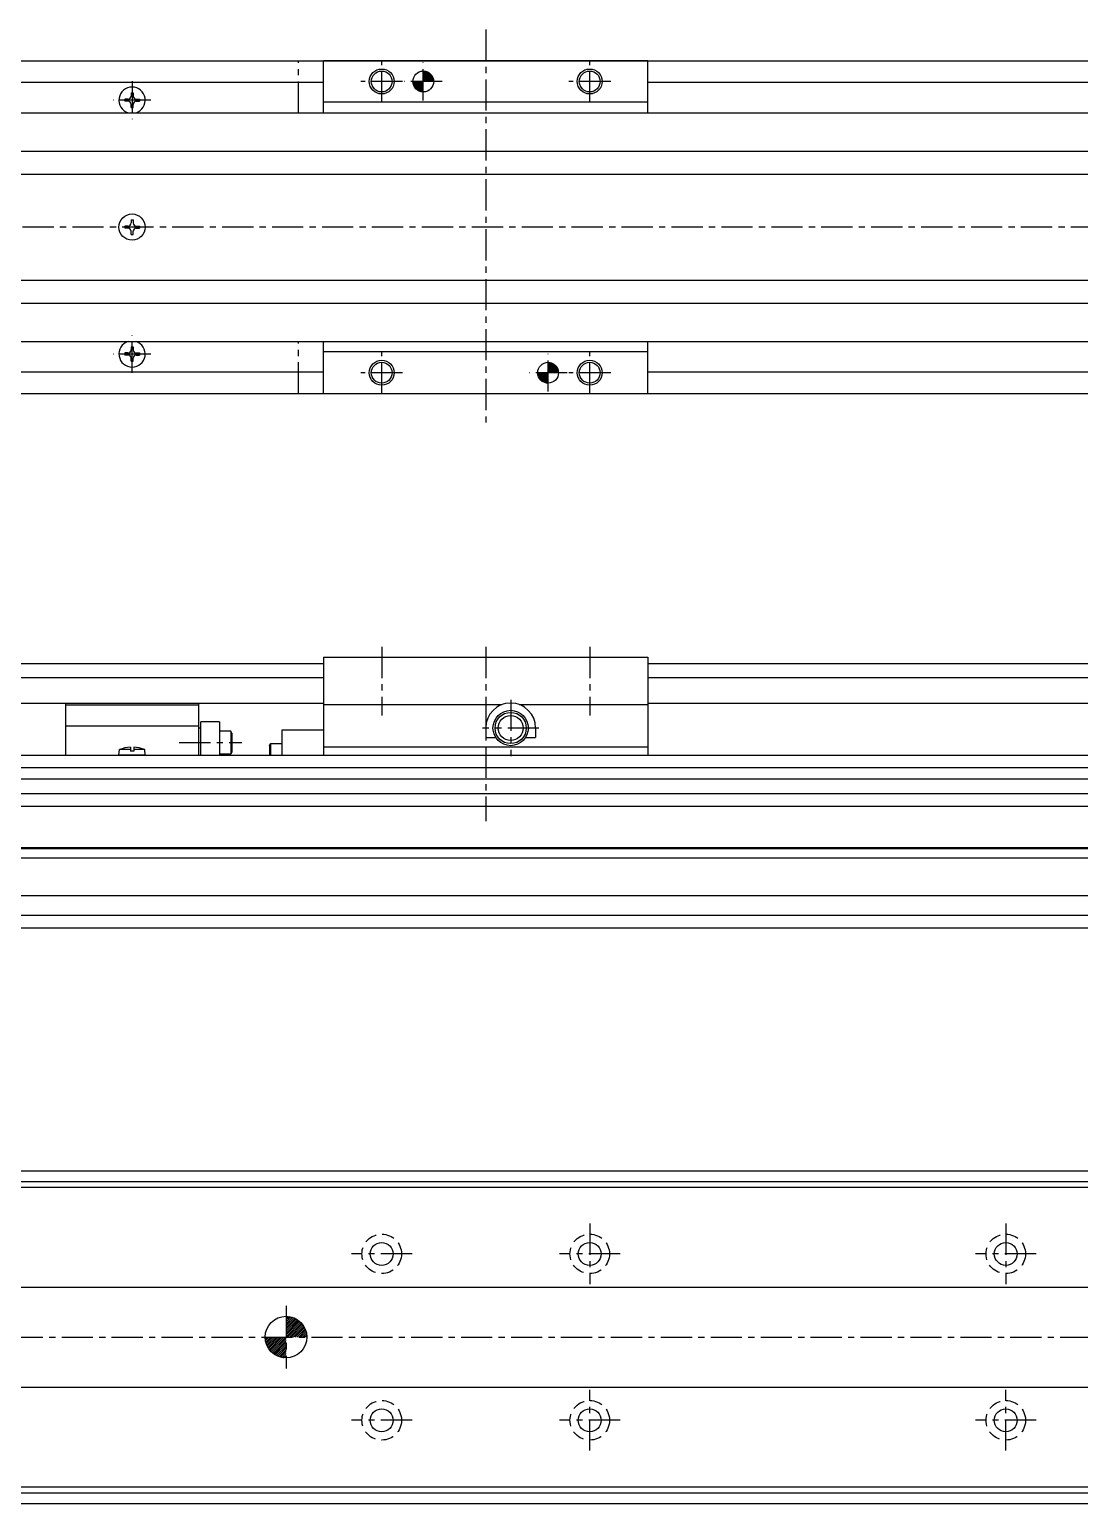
# Model space of a CAD drawing. Extents: x -241 to 803, y 102 to 503.
# Drawn here: x 40.8 to 293.2, y 148.9 to 503.1 of the extents above; entities that cross this region are included whole.
import ezdxf

# ---------------------------------------------------------------- set-up
doc = ezdxf.new("R2010")
doc.units = 0
for name, pattern in [('CENTER', [12, 7.5, -1.5, 1.5, -1.5]), ('CONTINOUS', [0]), ('DASHED', [4.5, 3, -1.5]), ('PHANTOM', [15, 7.5, -1.5, 1.5, -1.5, 1.5, -1.5])]:
    doc.linetypes.add(name, pattern=pattern)
doc.layers.get('0').update_dxf_attribs({"linetype": 'CONTINUOUS'})
doc.layers.add('CENTER', color=1, linetype='CENTER')

# ---------------------------------------------------------------- blocks, each defined once
blk = doc.blocks.new('DTL0004')
at = {"color": 0, "linetype": 'CONTINUOUS'}
for p, q in [((-3.15, 0), (-3.04, 1.3)), ((3.15, 0), (-3.15, 0)), ((-0.4, 1.3), (-3.04, 1.3)), ((-0.4, 1.89), (-0.4, 0.9)), ((0.4, 0.9), (-0.4, 0.9)), ((0.4, 1.89), (0.4, 0.9)), ((3.04, 1.3), (0.4, 1.3)), ((3.15, 0), (3.04, 1.3))]:
    blk.add_line(p, q, dxfattribs=at)
for start, end in [(92.8723, 112.3565), (67.6435, 87.1277)]:
    blk.add_arc((0, -6.08), 7.98, start, end, dxfattribs=at)
at = {"color": 0}
blk.add_point((0, 0), dxfattribs=at)
blk.add_point((0, 0), dxfattribs=at)
blk = doc.blocks.new('*X7')
at = {"color": 0, "linetype": 'CONTINOUS'}
for p, q in [((102.44, 193.42), (102.87, 193.85)), ((102.44, 192.98), (103.26, 193.8)), ((102.44, 192.53), (103.63, 193.72)), ((102.44, 192.08), (103.98, 193.62)), ((102.44, 191.63), (104.31, 193.5)), ((102.44, 191.19), (104.62, 193.37)), ((102.44, 190.74), (104.91, 193.21)), ((102.44, 190.29), (105.19, 193.04)), ((102.44, 189.84), (105.45, 192.86)), ((102.44, 189.4), (105.7, 192.66)), ((102.44, 188.95), (105.93, 192.44)), ((102.8, 188.86), (106.15, 192.21)), ((103.25, 188.86), (106.36, 191.97)), ((103.7, 188.86), (106.55, 191.72)), ((104.15, 188.86), (106.73, 191.44)), ((97.46, 188.44), (97.88, 188.86)), ((97.51, 188.04), (98.33, 188.86)), ((97.59, 187.67), (98.78, 188.86)), ((97.69, 187.32), (99.23, 188.86)), ((97.8, 187), (99.67, 188.86)), ((97.94, 186.69), (100.12, 188.86)), ((98.1, 186.39), (100.57, 188.86)), ((98.27, 186.12), (101.01, 188.86)), ((98.45, 185.85), (101.46, 188.86)), ((98.65, 185.61), (101.91, 188.86)), ((98.86, 185.37), (102.36, 188.86)), ((99.09, 185.15), (102.44, 188.5)), ((99.33, 184.95), (102.44, 188.06)), ((104.59, 188.86), (106.89, 191.16)), ((105.04, 188.86), (107.03, 190.85)), ((105.49, 188.86), (107.16, 190.53)), ((105.93, 188.86), (107.26, 190.19)), ((106.38, 188.86), (107.35, 189.83)), ((106.83, 188.86), (107.41, 189.44)), ((107.28, 188.86), (107.44, 189.03)), ((99.59, 184.76), (102.44, 187.61)), ((99.86, 184.58), (102.44, 187.16)), ((100.15, 184.42), (102.44, 186.71)), ((100.45, 184.28), (102.44, 186.27)), ((100.77, 184.15), (102.44, 185.82)), ((101.11, 184.04), (102.44, 185.37)), ((101.48, 183.96), (102.44, 184.93)), ((101.86, 183.9), (102.44, 184.48)), ((102.28, 183.87), (102.44, 184.03))]:
    blk.add_line(p, q, dxfattribs=at)
blk = doc.blocks.new('*X8')
at = {"color": 0, "linetype": 'CONTINOUS'}
for p, q in [((135.44, 493.03), (135.56, 493.15)), ((135.44, 493.12), (135.47, 493.15)), ((135.44, 492.94), (135.64, 493.14)), ((135.44, 492.85), (135.72, 493.13)), ((135.44, 492.76), (135.8, 493.12)), ((135.44, 492.67), (135.88, 493.11)), ((135.44, 492.59), (135.95, 493.1)), ((135.44, 492.5), (136.03, 493.08)), ((135.44, 492.41), (136.1, 493.06)), ((135.44, 492.32), (136.17, 493.04)), ((135.44, 492.23), (136.23, 493.02)), ((135.44, 492.14), (136.3, 493)), ((135.44, 492.05), (136.37, 492.97)), ((135.44, 491.96), (136.43, 492.95)), ((135.44, 491.87), (136.49, 492.92)), ((135.44, 491.78), (136.55, 492.89)), ((135.44, 491.69), (136.61, 492.86)), ((135.44, 491.6), (136.67, 492.83)), ((135.44, 491.51), (136.72, 492.79)), ((135.44, 491.42), (136.78, 492.76)), ((135.44, 491.33), (136.83, 492.73)), ((135.44, 491.24), (136.89, 492.69)), ((135.44, 491.15), (136.94, 492.65)), ((135.44, 491.06), (136.99, 492.61)), ((135.44, 490.98), (137.04, 492.57)), ((135.44, 490.89), (137.09, 492.53)), ((135.44, 490.8), (137.13, 492.49)), ((132.94, 490.54), (133.06, 490.65)), ((132.94, 490.62), (132.97, 490.65)), ((132.95, 490.45), (133.15, 490.65)), ((132.96, 490.37), (133.24, 490.65)), ((132.97, 490.29), (133.33, 490.65)), ((132.98, 490.21), (133.42, 490.65)), ((132.99, 490.14), (133.51, 490.65)), ((133.01, 490.07), (133.59, 490.65)), ((133.03, 489.99), (133.68, 490.65)), ((133.05, 489.92), (133.77, 490.65)), ((133.07, 489.86), (133.86, 490.65)), ((133.09, 489.79), (133.95, 490.65)), ((133.12, 489.73), (134.04, 490.65)), ((133.14, 489.66), (134.13, 490.65)), ((133.17, 489.6), (134.22, 490.65)), ((133.2, 489.54), (134.31, 490.65)), ((133.23, 489.48), (134.4, 490.65)), ((133.26, 489.42), (134.49, 490.65)), ((133.3, 489.37), (134.58, 490.65)), ((133.33, 489.31), (134.67, 490.65)), ((133.37, 489.26), (134.76, 490.65)), ((133.4, 489.2), (134.85, 490.65)), ((133.44, 489.15), (134.94, 490.65)), ((133.48, 489.1), (135.03, 490.65)), ((133.52, 489.05), (135.12, 490.65)), ((133.56, 489), (135.2, 490.65)), ((133.6, 488.96), (135.29, 490.65)), ((133.65, 488.91), (135.38, 490.65)), ((133.69, 488.87), (135.44, 490.62)), ((133.74, 488.82), (135.44, 490.53)), ((133.78, 488.78), (135.44, 490.44)), ((133.83, 488.74), (135.44, 490.35)), ((133.88, 488.7), (135.44, 490.26)), ((133.93, 488.66), (135.44, 490.17)), ((133.98, 488.62), (135.44, 490.08)), ((134.03, 488.58), (135.44, 489.99)), ((134.09, 488.55), (135.44, 489.9)), ((134.14, 488.51), (135.44, 489.81)), ((134.2, 488.48), (135.44, 489.72)), ((134.26, 488.45), (135.44, 489.63)), ((134.31, 488.42), (135.44, 489.54)), ((134.37, 488.39), (135.44, 489.45)), ((134.44, 488.36), (135.44, 489.37)), ((134.5, 488.33), (135.44, 489.28)), ((134.56, 488.31), (135.44, 489.19)), ((134.63, 488.28), (135.44, 489.1)), ((134.7, 488.26), (135.44, 489.01)), ((134.77, 488.24), (135.44, 488.92)), ((135.44, 490.71), (137.18, 492.45)), ((135.47, 490.65), (137.23, 492.4)), ((135.56, 490.65), (137.27, 492.36)), ((135.65, 490.65), (137.31, 492.31)), ((135.74, 490.65), (137.35, 492.26)), ((135.83, 490.65), (137.39, 492.21)), ((135.92, 490.65), (137.43, 492.16)), ((136.01, 490.65), (137.47, 492.11)), ((136.1, 490.65), (137.51, 492.06)), ((136.19, 490.65), (137.54, 492)), ((136.28, 490.65), (137.58, 491.95)), ((136.37, 490.65), (137.61, 491.89)), ((136.46, 490.65), (137.64, 491.83)), ((136.55, 490.65), (137.67, 491.78)), ((136.64, 490.65), (137.7, 491.72)), ((136.73, 490.65), (137.73, 491.65)), ((136.81, 490.65), (137.76, 491.59)), ((136.9, 490.65), (137.78, 491.53)), ((136.99, 490.65), (137.81, 491.46)), ((137.08, 490.65), (137.83, 491.39)), ((137.17, 490.65), (137.85, 491.32)), ((137.26, 490.65), (137.87, 491.25)), ((137.35, 490.65), (137.88, 491.18)), ((137.44, 490.65), (137.9, 491.11)), ((137.53, 490.65), (137.91, 491.03)), ((137.62, 490.65), (137.92, 490.95)), ((137.71, 490.65), (137.93, 490.87)), ((137.8, 490.65), (137.94, 490.79)), ((137.89, 490.65), (137.94, 490.7)), ((134.84, 488.22), (135.44, 488.83)), ((134.91, 488.21), (135.44, 488.74)), ((134.98, 488.19), (135.44, 488.65)), ((135.06, 488.18), (135.44, 488.56)), ((135.14, 488.17), (135.44, 488.47)), ((135.22, 488.16), (135.44, 488.38)), ((135.3, 488.15), (135.44, 488.29)), ((135.39, 488.15), (135.44, 488.2))]:
    blk.add_line(p, q, dxfattribs=at)
blk = doc.blocks.new('*X9')
at = {"color": 0, "linetype": 'CONTINOUS'}
for p, q in [((165.44, 423.04), (165.55, 423.15)), ((165.44, 423.13), (165.47, 423.15)), ((165.44, 422.95), (165.64, 423.14)), ((165.44, 422.86), (165.72, 423.13)), ((165.44, 422.77), (165.8, 423.12)), ((165.44, 422.68), (165.87, 423.11)), ((165.44, 422.59), (165.95, 423.1)), ((165.44, 422.5), (166.02, 423.08)), ((165.44, 422.41), (166.09, 423.06)), ((165.44, 422.32), (166.16, 423.04)), ((165.44, 422.23), (166.23, 423.02)), ((165.44, 422.14), (166.3, 423)), ((165.44, 422.05), (166.36, 422.97)), ((165.44, 421.96), (166.43, 422.95)), ((165.44, 421.87), (166.49, 422.92)), ((165.44, 421.78), (166.55, 422.89)), ((165.44, 421.69), (166.61, 422.86)), ((165.44, 421.6), (166.67, 422.83)), ((165.44, 421.52), (166.72, 422.8)), ((165.44, 421.43), (166.78, 422.76)), ((165.44, 421.34), (166.83, 422.73)), ((165.44, 421.25), (166.89, 422.69)), ((165.44, 421.16), (166.94, 422.65)), ((165.44, 421.07), (166.99, 422.61)), ((165.44, 420.98), (167.04, 422.57)), ((165.44, 420.89), (167.09, 422.53)), ((165.44, 420.8), (167.13, 422.49)), ((165.44, 420.71), (167.18, 422.45)), ((165.47, 420.65), (167.22, 422.4)), ((165.56, 420.65), (167.27, 422.36)), ((165.65, 420.65), (167.31, 422.31)), ((165.74, 420.65), (167.35, 422.26)), ((165.83, 420.65), (167.39, 422.21)), ((165.92, 420.65), (167.43, 422.16)), ((166.01, 420.65), (167.47, 422.11)), ((166.1, 420.65), (167.51, 422.06)), ((166.19, 420.65), (167.54, 422.01)), ((166.27, 420.65), (167.58, 421.95)), ((166.36, 420.65), (167.61, 421.89)), ((166.45, 420.65), (167.64, 421.84)), ((166.54, 420.65), (167.67, 421.78)), ((166.63, 420.65), (167.7, 421.72)), ((166.72, 420.65), (167.73, 421.66)), ((162.94, 420.54), (163.05, 420.65)), ((162.94, 420.63), (162.97, 420.65)), ((162.95, 420.45), (163.14, 420.65)), ((162.96, 420.37), (163.23, 420.65)), ((162.97, 420.29), (163.32, 420.65)), ((162.98, 420.22), (163.41, 420.65)), ((162.99, 420.14), (163.5, 420.65)), ((163.01, 420.07), (163.59, 420.65)), ((163.03, 420), (163.68, 420.65)), ((163.05, 419.93), (163.77, 420.65)), ((163.07, 419.86), (163.86, 420.65)), ((163.09, 419.79), (163.95, 420.65)), ((163.12, 419.73), (164.04, 420.65)), ((163.14, 419.66), (164.13, 420.65)), ((163.17, 419.6), (164.22, 420.65)), ((163.2, 419.54), (164.31, 420.65)), ((163.23, 419.48), (164.4, 420.65)), ((163.26, 419.42), (164.49, 420.65)), ((163.29, 419.37), (164.58, 420.65)), ((163.33, 419.31), (164.66, 420.65)), ((163.36, 419.26), (164.75, 420.65)), ((163.4, 419.21), (164.84, 420.65)), ((163.44, 419.15), (164.93, 420.65)), ((163.48, 419.1), (165.02, 420.65)), ((163.52, 419.05), (165.11, 420.65)), ((163.56, 419.01), (165.2, 420.65)), ((163.6, 418.96), (165.29, 420.65)), ((163.64, 418.91), (165.38, 420.65)), ((163.69, 418.87), (165.44, 420.62)), ((163.73, 418.82), (165.44, 420.53)), ((163.78, 418.78), (165.44, 420.44)), ((163.83, 418.74), (165.44, 420.35)), ((163.88, 418.7), (165.44, 420.26)), ((163.93, 418.66), (165.44, 420.17)), ((163.98, 418.62), (165.44, 420.08)), ((164.03, 418.58), (165.44, 419.99)), ((164.09, 418.55), (165.44, 419.91)), ((164.14, 418.51), (165.44, 419.82)), ((164.2, 418.48), (165.44, 419.73)), ((164.25, 418.45), (165.44, 419.64)), ((164.31, 418.42), (165.44, 419.55)), ((164.37, 418.39), (165.44, 419.46)), ((164.43, 418.36), (165.44, 419.37)), ((164.5, 418.33), (165.44, 419.28)), ((164.56, 418.31), (165.44, 419.19)), ((164.63, 418.29), (165.44, 419.1)), ((164.69, 418.26), (165.44, 419.01)), ((164.76, 418.24), (165.44, 418.92)), ((164.83, 418.22), (165.44, 418.83)), ((164.91, 418.21), (165.44, 418.74)), ((164.98, 418.19), (165.44, 418.65)), ((165.06, 418.18), (165.44, 418.56)), ((165.14, 418.17), (165.44, 418.47)), ((165.22, 418.16), (165.44, 418.38)), ((165.3, 418.15), (165.44, 418.3)), ((165.39, 418.15), (165.44, 418.21)), ((166.81, 420.65), (167.76, 421.59)), ((166.9, 420.65), (167.78, 421.53)), ((166.99, 420.65), (167.81, 421.46)), ((167.08, 420.65), (167.83, 421.4)), ((167.17, 420.65), (167.85, 421.33)), ((167.26, 420.65), (167.87, 421.26)), ((167.35, 420.65), (167.88, 421.18)), ((167.44, 420.65), (167.9, 421.11)), ((167.53, 420.65), (167.91, 421.03)), ((167.62, 420.65), (167.92, 420.96)), ((167.71, 420.65), (167.93, 420.87)), ((167.8, 420.65), (167.94, 420.79)), ((167.88, 420.65), (167.94, 420.71))]:
    blk.add_line(p, q, dxfattribs=at)

msp = doc.modelspace()

# ---------------------------------------------------------------- linework, layer by layer
at = {"color": 7, "linetype": 'CONTINOUS'}
for p, q in [((-67.56, 495.65), (788.44, 495.65)), ((189.44, 495.65), (111.44, 495.65)), ((111.44, 483.15), (111.44, 495.65)), ((189.44, 483.15), (189.44, 495.65)), ((-67.56, 490.45), (111.44, 490.45)), ((189.44, 490.45), (788.44, 490.45)), ((63.69, 486.4), (63.69, 485.9)), ((64.44, 486.4), (63.69, 486.4)), ((64.44, 485.9), (63.69, 485.9)), ((65.19, 487.9), (65.19, 487.15)), ((65.19, 487.9), (65.69, 487.9)), ((65.69, 487.9), (65.69, 487.15)), ((66.44, 486.4), (67.19, 486.4)), ((66.44, 485.9), (67.19, 485.9)), ((67.19, 486.4), (67.19, 485.9)), ((189.44, 485.65), (111.44, 485.65)), ((-67.56, 483.15), (788.44, 483.15)), ((-67.56, 483.15), (111.44, 483.15)), ((65.19, 484.4), (65.19, 485.15)), ((65.19, 484.4), (65.69, 484.4)), ((65.69, 484.4), (65.69, 485.15)), ((189.44, 483.15), (788.44, 483.15)), ((-67.56, 473.92), (788.44, 473.92)), ((-67.56, 468.38), (788.44, 468.38)), ((65.19, 457.4), (65.19, 456.65)), ((65.19, 457.4), (65.69, 457.4)), ((65.69, 457.4), (65.69, 456.65)), ((63.69, 455.9), (63.69, 455.4)), ((64.44, 455.9), (63.69, 455.9)), ((64.44, 455.4), (63.69, 455.4)), ((65.19, 453.9), (65.19, 454.65)), ((65.19, 453.9), (65.69, 453.9)), ((65.69, 453.9), (65.69, 454.65)), ((66.44, 455.9), (67.19, 455.9)), ((66.44, 455.4), (67.19, 455.4)), ((67.19, 455.9), (67.19, 455.4)), ((-67.56, 442.92), (788.44, 442.92)), ((-67.56, 437.38), (788.44, 437.38)), ((-67.56, 428.15), (788.44, 428.15)), ((-67.56, 428.15), (111.44, 428.15)), ((63.69, 425.4), (63.69, 424.9)), ((64.44, 425.4), (63.69, 425.4)), ((65.19, 426.9), (65.19, 426.15)), ((65.19, 426.9), (65.69, 426.9)), ((65.69, 426.9), (65.69, 426.15)), ((66.44, 425.4), (67.19, 425.4)), ((67.19, 425.4), (67.19, 424.9)), ((111.44, 415.65), (111.44, 428.15)), ((189.44, 425.65), (111.44, 425.65)), ((189.44, 428.15), (788.44, 428.15)), ((189.44, 415.65), (189.44, 428.15)), ((64.44, 424.9), (63.69, 424.9)), ((65.19, 423.4), (65.19, 424.15)), ((65.19, 423.4), (65.69, 423.4)), ((65.69, 423.4), (65.69, 424.15)), ((66.44, 424.9), (67.19, 424.9)), ((-67.56, 420.85), (111.44, 420.85)), ((189.44, 420.85), (788.44, 420.85)), ((-67.56, 415.65), (788.44, 415.65)), ((111.44, 415.65), (189.44, 415.65)), ((-67.56, 350.76), (111.44, 350.76)), ((111.44, 352.26), (189.44, 352.26)), ((111.44, 352.26), (111.44, 328.76)), ((189.44, 352.26), (189.44, 328.76)), ((189.44, 350.76), (788.44, 350.76)), ((-67.56, 347.4), (111.44, 347.4)), ((189.44, 347.4), (788.44, 347.4)), ((-67.56, 341.26), (111.44, 341.26)), ((49.44, 341.26), (49.44, 328.76)), ((49.44, 340.79), (81.44, 340.79)), ((81.44, 341.26), (81.44, 328.76)), ((111.44, 340.89), (154.37, 340.89)), ((158.52, 340.89), (189.44, 340.89)), ((189.44, 341.26), (788.44, 341.26)), ((81.94, 328.76), (81.94, 336.76)), ((86.44, 336.76), (81.94, 336.76)), ((86.44, 336.76), (86.44, 328.76)), ((49.44, 335.8), (81.44, 335.8)), ((81.94, 335.26), (81.44, 335.26)), ((89.15, 334.51), (86.44, 334.51)), ((89.44, 334.01), (89.15, 334.51)), ((89.15, 334.51), (89.15, 329.01)), ((89.44, 334.01), (89.44, 329.51)), ((111.44, 334.76), (101.44, 334.76)), ((101.44, 334.76), (101.44, 328.76)), ((150.44, 335.26), (150.44, 333.01)), ((162.44, 335.26), (162.44, 333.01)), ((89.44, 329.51), (89.15, 329.01)), ((98.44, 331.01), (98.73, 331.51)), ((98.44, 331.01), (98.44, 328.76)), ((98.73, 331.51), (98.73, 328.76)), ((98.73, 331.51), (101.44, 331.51)), ((111.44, 330.76), (189.44, 330.76)), ((150.44, 333.01), (152.83, 333.01)), ((160.05, 333.01), (162.44, 333.01)), ((-67.56, 328.76), (788.44, 328.76)), ((89.15, 329.01), (86.44, 329.01)), ((-67.56, 325.76), (788.44, 325.76)), ((-67.56, 323.01), (788.44, 323.01)), ((-67.56, 319.51), (788.44, 319.51)), ((-67.56, 316.49), (788.44, 316.49)), ((-67.56, 306.56), (788.44, 306.56)), ((-67.56, 306.26), (788.44, 306.26)), ((-67.56, 304.02), (788.44, 304.02)), ((-67.56, 295.03), (788.44, 295.03)), ((-67.56, 290.26), (788.44, 290.26)), ((-67.56, 287.26), (788.44, 287.26)), ((-67.56, 228.86), (788.44, 228.86)), ((-67.56, 226.27), (788.44, 226.27)), ((-67.56, 224.86), (788.44, 224.86)), ((-67.56, 200.86), (788.44, 200.86)), ((-67.56, 176.86), (788.44, 176.86)), ((-67.56, 152.86), (788.44, 152.86)), ((-67.56, 151.46), (788.44, 151.46)), ((-67.56, 148.86), (788.44, 148.86))]:
    msp.add_line(p, q, dxfattribs=at)
at = {"color": 3, "linetype": 'PHANTOM'}
for p, q in [((105.44, 483.15), (105.44, 495.65)), ((105.44, 415.65), (105.44, 428.15))]:
    msp.add_line(p, q, dxfattribs=at)
at = {"color": 7, "linetype": 'CONTINOUS'}
for centre, radius in [((125.44, 490.65), 3), ((125.44, 490.65), 2.5), ((135.44, 490.65), 2.5), ((175.44, 490.65), 3), ((175.44, 490.65), 2.5), ((65.44, 455.65), 3.15), ((125.44, 420.65), 3), ((125.44, 420.65), 2.5), ((165.44, 420.65), 2.5), ((175.44, 420.65), 3), ((175.44, 420.65), 2.5), ((156.44, 335.26), 4.25), ((156.44, 335.26), 3.75), ((156.44, 335.26), 3), ((125.44, 208.86), 2.75), ((175.44, 208.86), 2.75), ((275.44, 208.86), 2.75), ((102.44, 188.86), 5), ((125.44, 168.86), 2.75), ((175.44, 168.86), 2.75), ((275.44, 168.86), 2.75)]:
    msp.add_circle(centre, radius, dxfattribs=at)
at = {"color": 3, "linetype": 'DASHED'}
for centre in [(125.44, 208.86), (175.44, 208.86), (275.44, 208.86), (125.44, 168.86), (175.44, 168.86), (275.44, 168.86)]:
    msp.add_circle(centre, 4.75, dxfattribs=at)
at = {"color": 7, "linetype": 'CONTINOUS'}
for centre, radius, start, end in [((65.44, 486.15), 3.15, 287.7528, 252.2472), ((64.44, 487.15), 0.748, 270, 0), ((64.44, 485.15), 0.748, 0, 90.0001), ((66.44, 487.15), 0.748, 180, 270), ((66.44, 485.15), 0.748, 90, 180), ((64.44, 456.65), 0.748, 270, 0), ((64.44, 454.65), 0.748, 0, 90.0001), ((66.44, 456.65), 0.748, 180, 270), ((66.44, 454.65), 0.748, 90, 180), ((65.44, 425.15), 3.15, 107.7528, 72.2472), ((64.44, 426.15), 0.748, 270, 0), ((66.44, 426.15), 0.748, 180, 270), ((64.44, 424.15), 0.748, 0, 90.0001), ((66.44, 424.15), 0.748, 90, 180), ((156.44, 335.26), 6, 0, 180)]:
    msp.add_arc(centre, radius, start, end, dxfattribs=at)
at = {"layer": 'CENTER', "color": 1, "linetype": 'CENTER'}
for p, q in [((150.44, 503.15), (150.44, 408.15)), ((125.44, 485.61), (125.44, 495.69)), ((135.44, 486.11), (135.44, 495.19)), ((175.44, 485.61), (175.44, 495.69)), ((65.44, 490.69), (65.44, 481.61)), ((130.48, 490.65), (120.4, 490.65)), ((139.98, 490.65), (130.9, 490.65)), ((180.48, 490.65), (170.4, 490.65)), ((69.98, 486.15), (60.9, 486.15)), ((802.6, 455.65), (-104.98, 455.65)), ((65.44, 420.61), (65.44, 429.69)), ((69.98, 425.15), (60.9, 425.15)), ((125.44, 415.61), (125.44, 425.69)), ((165.44, 416.11), (165.44, 425.19)), ((175.44, 415.61), (175.44, 425.69)), ((130.48, 420.65), (120.4, 420.65)), ((169.98, 420.65), (160.9, 420.65)), ((180.48, 420.65), (170.4, 420.65)), ((125.44, 354.76), (125.44, 338.3)), ((150.44, 354.76), (150.44, 312.88)), ((175.44, 354.76), (175.44, 338.3)), ((156.44, 342.05), (156.44, 328.47)), ((163.23, 335.26), (149.65, 335.26)), ((76.78, 331.76), (91.8, 331.76)), ((175.44, 216.15), (175.44, 201.57)), ((275.44, 216.15), (275.44, 201.57)), ((132.73, 208.86), (118.15, 208.86)), ((182.73, 208.86), (168.15, 208.86)), ((282.73, 208.86), (268.15, 208.86)), ((102.44, 196.4), (102.44, 181.32)), ((-107.47, 188.86), (799.67, 188.86)), ((175.44, 161.57), (175.44, 176.15)), ((275.44, 161.57), (275.44, 176.15)), ((132.73, 168.86), (118.15, 168.86)), ((182.73, 168.86), (168.15, 168.86)), ((282.73, 168.86), (268.15, 168.86))]:
    msp.add_line(p, q, dxfattribs=at)

# ---------------------------------------------------------------- block references
at = {"color": 7, "linetype": 'CONTINUOUS'}
for name in ['*X8', '*X9', '*X7']:
    msp.add_blockref(name, (0, 0), dxfattribs=at)
at = {"color": 7, "zscale": 2}
msp.add_blockref('DTL0004', (65.44, 328.76), dxfattribs=at)

doc.saveas('drawing.dxf')
